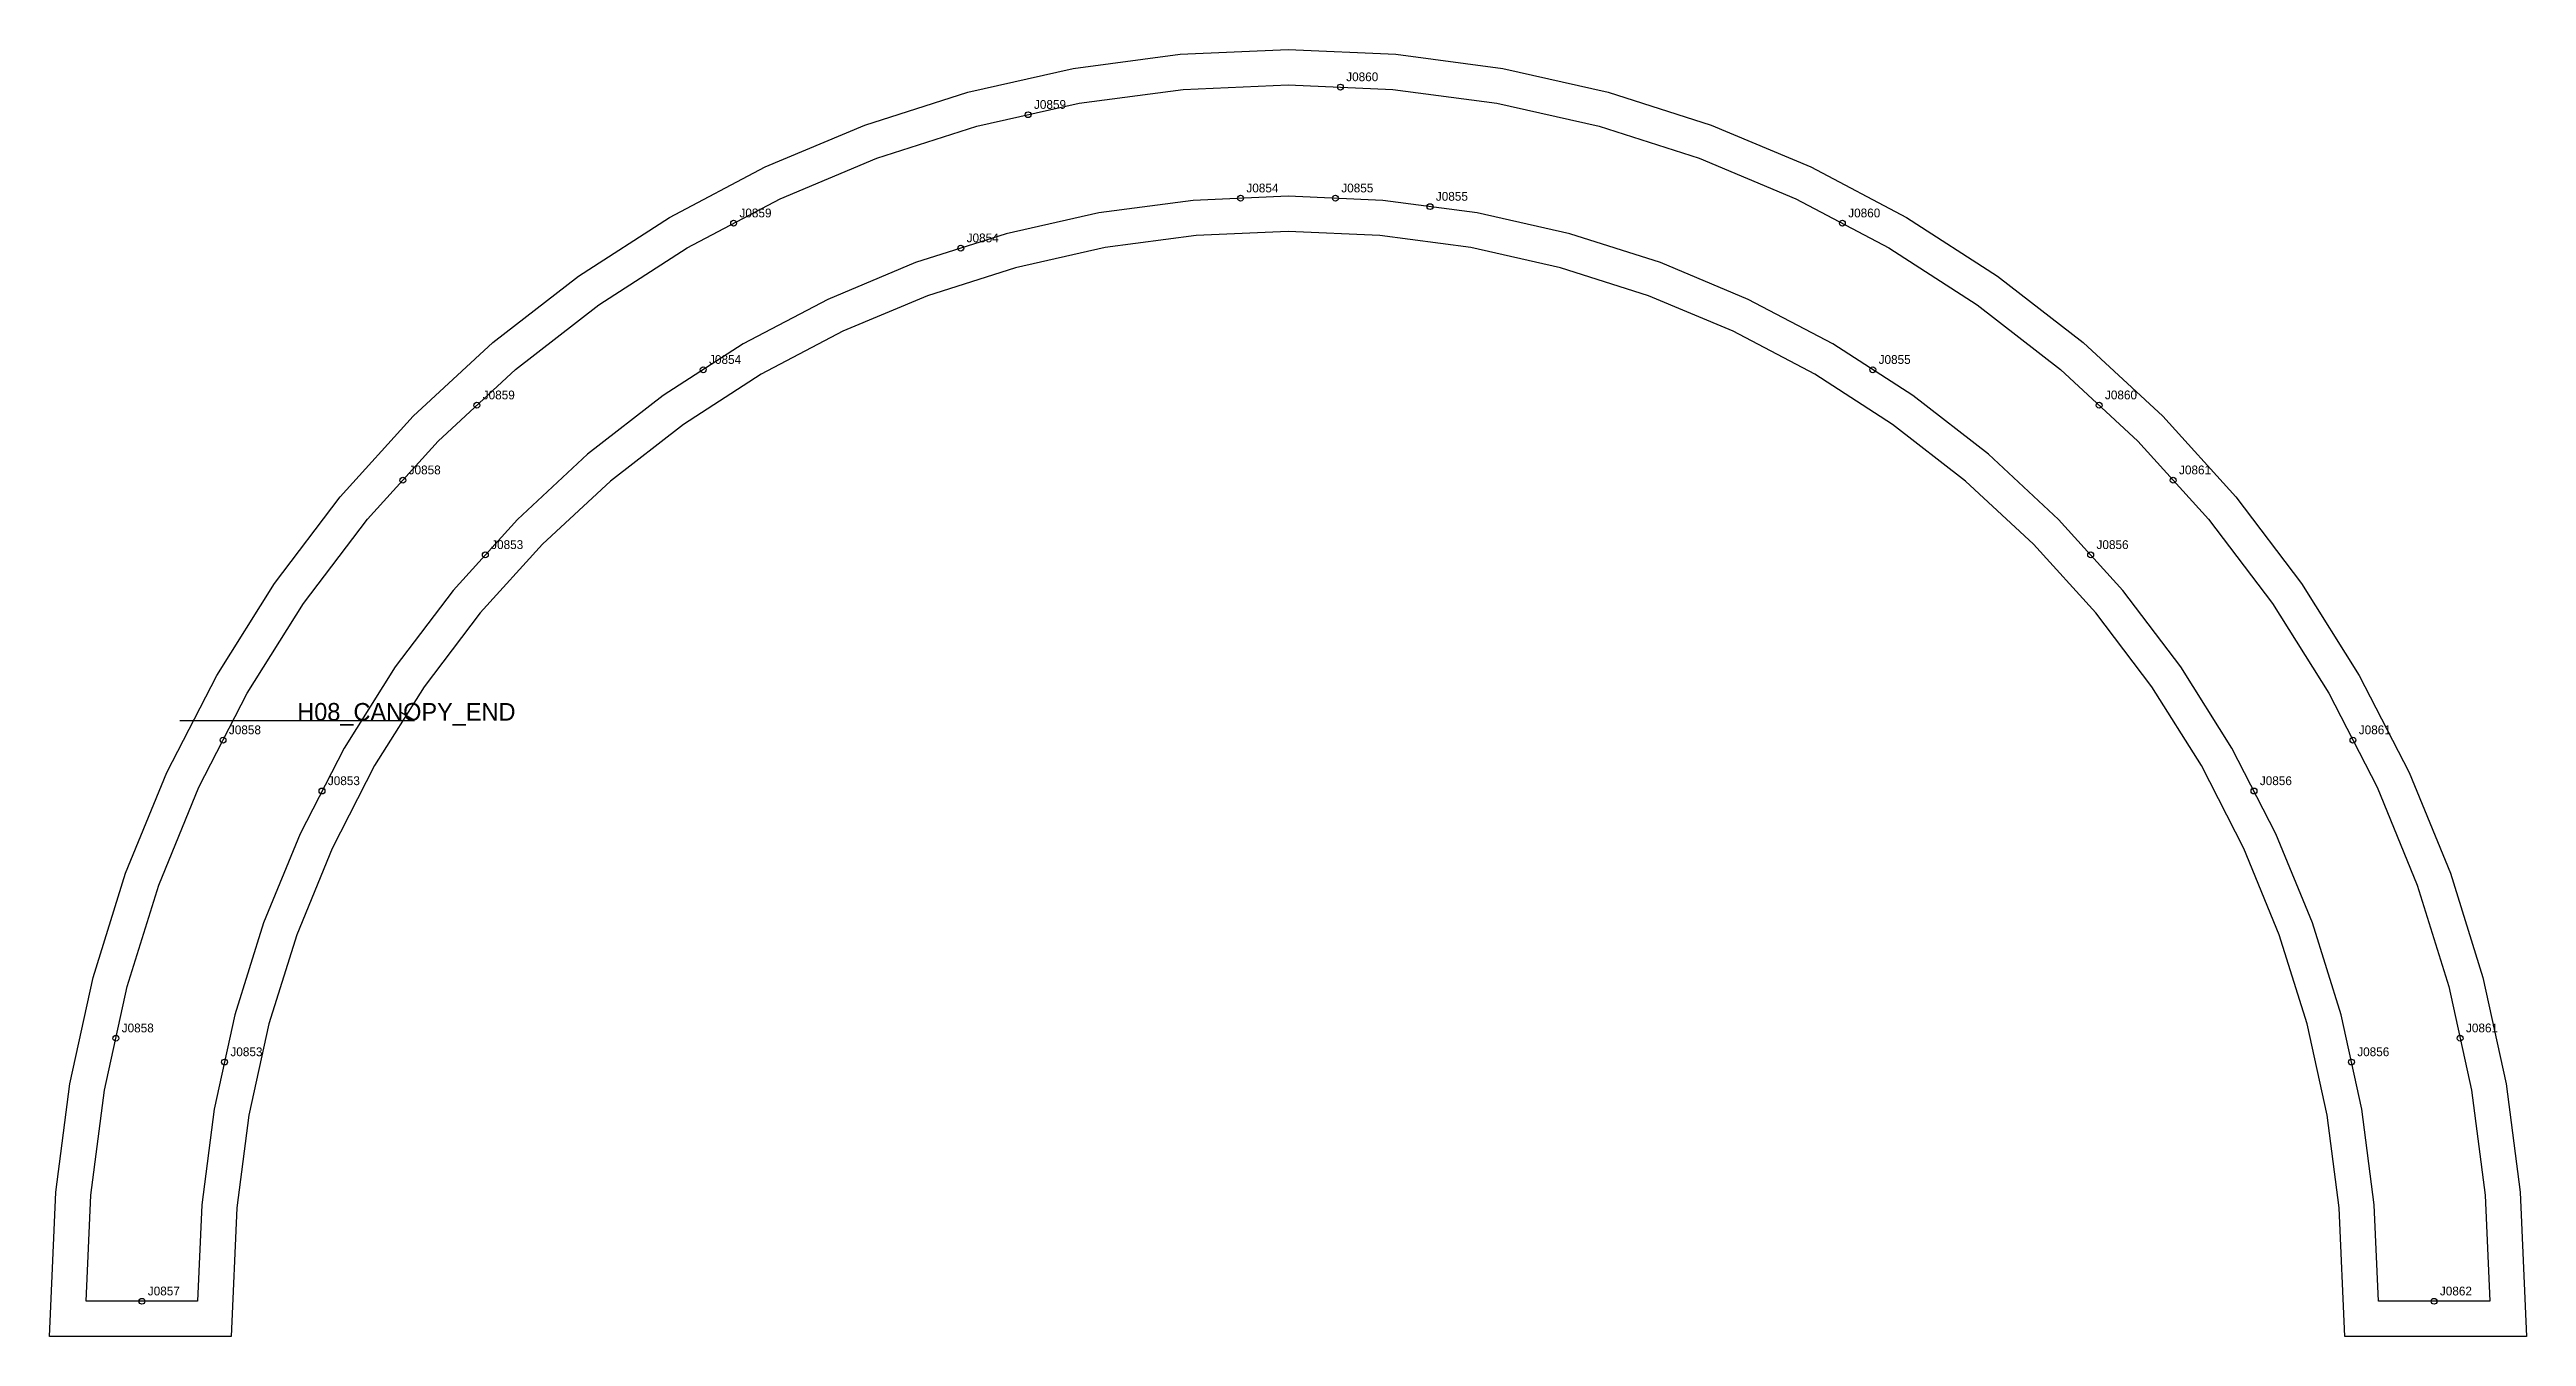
# Model space of a CAD drawing. Header units: millimetres. Extents: x -13 to 833, y -12 to 427.
import ezdxf

# ---------------------------------------------------------------- set-up
doc = ezdxf.new("R2010")
doc.units = ezdxf.units.MM
for name, color, linetype in [('CUT', 1, 'Continuous'), ('GRAIN', 3, 'Continuous'), ('LABEL', 7, 'Continuous'), ('NOTCH', 2, 'Continuous'), ('SEW', 5, 'Continuous')]:
    doc.layers.add(name, color=color, linetype=linetype)

msp = doc.modelspace()

# ---------------------------------------------------------------- linework, layer by layer
at = {"layer": 'CUT'}
msp.add_lwpolyline([(-12.53, -12), (-10.41, 37.2), (-5.6, 74.13), (2.36, 110.48), (13.42, 146), (27.5, 180.41), (44.5, 213.45), (64.27, 244.87), (86.67, 274.42), (111.54, 301.89), (138.68, 327.06), (167.89, 349.75), (198.94, 369.77), (231.6, 386.98), (265.62, 401.24), (300.74, 412.45), (336.69, 420.52), (373.21, 425.39), (410, 427.01), (446.79, 425.39), (483.31, 420.52), (519.26, 412.45), (554.38, 401.24), (588.4, 386.98), (621.06, 369.77), (652.11, 349.75), (681.32, 327.06), (708.46, 301.89), (733.33, 274.42), (755.73, 244.87), (775.5, 213.45), (792.5, 180.41), (806.58, 146), (817.64, 110.48), (825.6, 74.13), (830.41, 37.2), (832.53, -12), (770.51, -12), (768.61, 31.86), (764.5, 63.48), (757.68, 94.61), (748.21, 125.02), (736.16, 154.46), (721.63, 182.72), (704.72, 209.58), (685.58, 234.84), (664.34, 258.3), (641.17, 279.79), (616.25, 299.15), (589.77, 316.22), (561.93, 330.89), (532.94, 343.04), (503.02, 352.59), (472.41, 359.46), (441.32, 363.6), (410, 364.99), (378.68, 363.6), (347.59, 359.46), (316.98, 352.59), (287.06, 343.04), (258.07, 330.89), (230.23, 316.22), (203.75, 299.15), (178.83, 279.79), (155.66, 258.3), (134.42, 234.84), (115.28, 209.58), (98.37, 182.72), (83.84, 154.46), (71.79, 125.02), (62.32, 94.61), (55.5, 63.48), (51.39, 31.86), (49.49, -12), (-12.53, -12)], close=True, dxfattribs=at)
at = {"layer": 'GRAIN'}
for p, q in [((31.98, 198.09), (111.98, 198.09)), ((111.98, 198.09), (106.98, 201.09))]:
    msp.add_line(p, q, dxfattribs=at)
at = {"layer": 'NOTCH'}
for centre in [(427.87, 414.21), (321.34, 404.78), (393.81, 376.28), (426.19, 376.28), (458.45, 373.43), (220.86, 367.76), (599.14, 367.76), (298.37, 359.25), (210.49, 317.77), (609.51, 317.77), (133.27, 305.68), (686.73, 305.68), (108, 280.1), (712, 280.1), (136.15, 254.62), (683.85, 254.62), (46.67, 191.44), (773.33, 191.44), (80.43, 174.08), (739.57, 174.08), (10.1, 89.74), (809.9, 89.74), (47.19, 81.61), (772.81, 81.61), (19, 0), (801, 0)]:
    msp.add_circle(centre, 1, dxfattribs=at)
at = {"layer": 'SEW'}
msp.add_lwpolyline([(0, 0), (1.56, 36.17), (6.23, 72.06), (13.97, 107.41), (24.73, 141.94), (38.41, 175.39), (54.93, 207.5), (74.15, 238.03), (95.92, 266.76), (120.09, 293.45), (146.46, 317.91), (174.83, 339.95), (205, 359.4), (236.73, 376.12), (269.77, 389.97), (303.88, 400.86), (338.8, 408.7), (374.27, 413.42), (410, 415), (445.73, 413.42), (481.2, 408.7), (516.12, 400.86), (550.23, 389.97), (583.27, 376.12), (615, 359.4), (645.17, 339.95), (673.54, 317.91), (699.91, 293.45), (724.08, 266.76), (745.85, 238.03), (765.07, 207.5), (781.59, 175.39), (795.27, 141.94), (806.03, 107.41), (813.77, 72.06), (818.44, 36.17), (820, 0), (782, 0), (780.58, 32.9), (776.33, 65.54), (769.29, 97.69), (759.52, 129.08), (747.07, 159.49), (732.06, 188.67), (714.6, 216.42), (694.82, 242.5), (672.88, 266.74), (648.94, 288.95), (623.19, 308.95), (595.83, 326.59), (567.05, 341.75), (537.09, 354.32), (506.17, 364.18), (474.52, 371.29), (442.38, 375.57), (410, 377), (377.62, 375.57), (345.48, 371.29), (313.83, 364.18), (282.91, 354.32), (252.95, 341.75), (224.17, 326.59), (196.81, 308.95), (171.06, 288.95), (147.12, 266.74), (125.18, 242.5), (105.4, 216.42), (87.94, 188.67), (72.93, 159.49), (60.48, 129.08), (50.71, 97.69), (43.67, 65.54), (39.42, 32.9), (38, 0)], close=True, dxfattribs=at)

# ---------------------------------------------------------------- texts
at = {"layer": 'LABEL'}
for s, height, p in [('J0860', 3, (429.87, 416.21)), ('J0859', 3, (323.34, 406.78)), ('J0854', 3, (395.81, 378.28)), ('J0855', 3, (428.19, 378.28)), ('J0859', 3, (222.86, 369.76)), ('J0855', 3, (460.45, 375.43)), ('J0860', 3, (601.14, 369.76)), ('J0854', 3, (300.37, 361.25)), ('J0854', 3, (212.49, 319.77)), ('J0855', 3, (611.51, 319.77)), ('J0859', 3, (135.27, 307.68)), ('J0860', 3, (688.73, 307.68)), ('J0858', 3, (110, 282.1)), ('J0861', 3, (714, 282.1)), ('J0853', 3, (138.15, 256.62)), ('J0856', 3, (685.85, 256.62)), ('H08_CANOPY_END', 6, (71.98, 198.09)), ('J0858', 3, (48.67, 193.44)), ('J0861', 3, (775.33, 193.44)), ('J0853', 3, (82.43, 176.08)), ('J0856', 3, (741.57, 176.08)), ('J0858', 3, (12.1, 91.74)), ('J0861', 3, (811.9, 91.74)), ('J0853', 3, (49.19, 83.61)), ('J0856', 3, (774.81, 83.61)), ('J0857', 3, (21, 2)), ('J0862', 3, (803, 2))]:
    msp.add_text(s, height=height, dxfattribs=at).set_placement(p)

doc.saveas('drawing.dxf')
